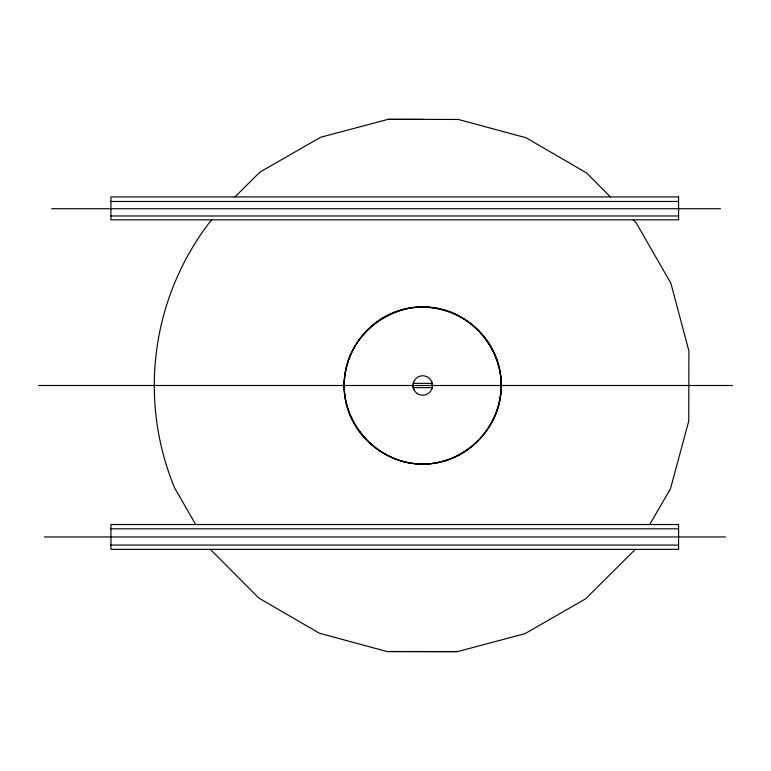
<?xml version="1.0" encoding="UTF-8"?>
<svg xmlns="http://www.w3.org/2000/svg" width="771" height="771" viewBox="0 0 771 771"><rect width="100%" height="100%" fill="white"/><g stroke="black" fill="none" stroke-linecap="round" stroke-linejoin="round"><path stroke-width="1.16" d="M413.584 382.117L413.111 387.138L413.863 389.567M431.847 388.883L432.406 386.406L431.558 381.433M649.702 524.54L670.471 488.756L688.754 421.111L688.908 351.046L670.915 283.323L636.017 222.568L633.28 219.822M211.958 219.822L210.126 221.634A268.414 268.414 0 0 0 174.506 487.677L195.689 524.54M234.953 196.923L259.779 172.203L320.534 137.296L388.256 119.312L458.331 119.457L525.967 137.749L586.577 172.906L610.478 196.923M635.304 549.366L585.652 598.797L524.887 633.704L457.164 651.688L387.1 651.543L319.454 633.251L258.854 598.094L210.338 549.366M387.967 119.389L423.289 119.389M110.937 201.453L678.576 201.453M51.657 208.719L720.519 208.719M110.937 215.986L678.576 215.986M413.304 383.36L432.155 383.36M38.55 385.5L732.45 385.5M413.275 387.64L432.126 387.64M110.937 528.819L678.576 528.819M44.275 536.953L725.55 536.953M110.937 545.078L678.576 545.078M387.1 651.543L457.743 651.543M344.791 375.072C337.862 425.1 382.744 470.185 432.81 463.467C482.925 457.213 514.855 402.192 495.416 355.576C478.945 314.375 426.276 294.599 386.984 315.464C356.26 331.096 338.758 367.42 345.678 401.19C353.359 440.964 394.203 469.606 434.208 463.275C468.315 458.273 496.505 429.437 500.726 395.224C506.239 353.523 474.878 312.901 433.148 307.571C391.475 301.731 350.111 333.323 344.791 375.072M345.957 369.367C335.452 414.865 372.538 462.687 419.212 463.853C459.564 466.07 497.179 433.495 500.764 393.239C505.159 353.07 474.666 313.739 434.671 307.986C394.791 301.422 353.87 329.737 345.957 369.367M678.576 196.923L110.937 196.923L110.937 219.822L678.576 219.822L678.576 196.923M678.576 524.54L110.937 524.54L110.937 549.366L678.576 549.366L678.576 524.54M417.082 393.441A9.734 9.734 0 0 0 432.406 386.406A9.734 9.734 0 0 0 418.643 376.653A9.734 9.734 0 0 0 417.082 393.441"/></g></svg>
